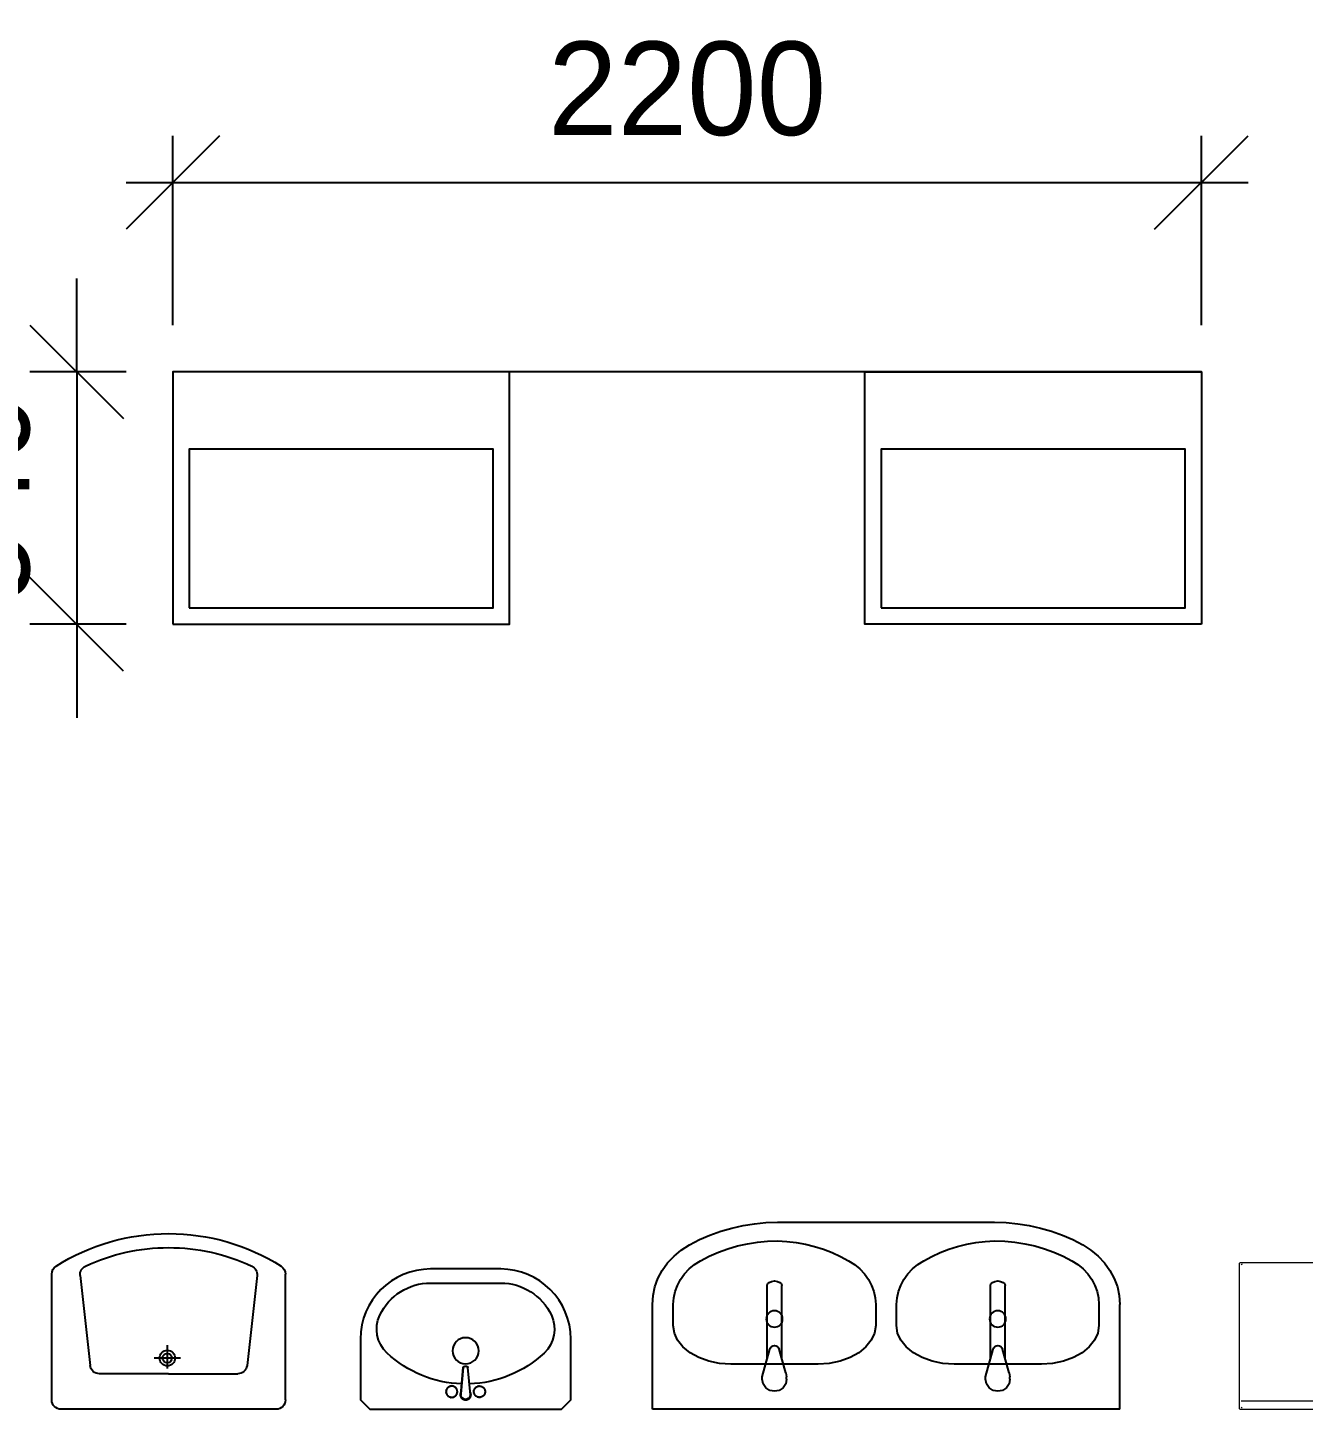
# Model space of a CAD drawing. Header units: millimetres. Extents: x 3103 to 179340, y -10977 to 70536.
# Drawn here: x 41878 to 44607, y -7892 to -4936 of the extents above; entities that cross this region are included whole.
import ezdxf

# ---------------------------------------------------------------- set-up
doc = ezdxf.new("R2010")
doc.units = ezdxf.units.MM
doc.header["$LTSCALE"] = 0.5
doc.layers.add('RAZMER', color=5, linetype='Continuous')
doc.layers.add('SANTEH', color=30, linetype='Continuous')
doc.styles.add('WROMLATS', font='wromlats.shx', dxfattribs={"bigfont": 'bigfont.shx'})
doc.dimstyles.new('juka', dxfattribs={"dimscale": 100, "dimtxt": 2, "dimasz": 2, "dimexe": 1, "dimexo": 1, "dimgap": 1, "dimtad": 1, "dimtoh": 1, "dimdec": 0, "dimzin": 0, "dimdsep": 46, "dimtxsty": 'WROMLATS', "dimblk": 'OBLIQUE', "dimcen": -3, "dimdle": 1, "dimclrd": 256, "dimclre": 256, "dimclrt": 256, "dimadec": 0, "dimazin": 0, "dimtfac": 1, "dimtdec": 0, "dimtix": 1, "dimtmove": 2, "dimatfit": 3, "dimldrblk": 'ORIGIN2', "dimfxl": 1, "dimtvp": 2.5, "dimtolj": 1, "dimtzin": 0, "dimarcsym": 0})

# ---------------------------------------------------------------- blocks, each defined once
blk = doc.blocks.new('Basin Double_78')
at = {"layer": 'SANTEH', "linetype": 'Continuous'}
for p, q in [((999.9924109446692, 400), (0.007589055330754491, 400)), ((0.007589055330754491, 400), (0.007589055330754491, 176.0076157410658)), ((999.9924109446692, 400), (999.9924109446692, 176.0076157410658)), ((251.2181953024447, 359.6241453338662), (242.783188233032, 353.9880537994686)), ((261.1679645439326, 361.603277488568), (251.2181953024447, 359.6241453338662)), ((271.1177337854242, 359.6241453338662), (261.1679645439326, 361.603277488568)), ((279.5527408548332, 353.9880537994686), (271.1177337854242, 359.6241453338662)), ((728.8822662145758, 359.6241453338662), (720.4472591451668, 353.9880537994686)), ((738.8320354560674, 361.603277488568), (728.8822662145758, 359.6241453338662)), ((748.7818046975553, 359.6241453338662), (738.8320354560674, 361.603277488568)), ((757.216811766968, 353.9880537994686), (748.7818046975553, 359.6241453338662)), ((237.1470966986344, 345.5530467300559), (235.1679645439326, 335.603277488568)), ((235.1679645439326, 335.603277488568), (235.1679645439326, 330.603277488568)), ((235.1679645439326, 330.603277488568), (251.3142053037736, 271.8151999285619)), ((242.783188233032, 353.9880537994686), (237.1470966986344, 345.5530467300559)), ((285.1888323892344, 345.5530467300559), (279.5527408548332, 353.9880537994686)), ((287.1679645439326, 335.603277488568), (285.1888323892344, 345.5530467300559)), ((285.1888323892344, 321.8592500120649), (287.1679645439326, 330.603277488568)), ((287.1679645439326, 335.603277488568), (287.1679645439326, 330.603277488568)), ((714.8111676107656, 345.5530467300559), (712.8320354560674, 335.603277488568)), ((712.8320354560674, 335.603277488568), (712.8320354560674, 330.603277488568)), ((712.8320354560674, 330.603277488568), (728.9782762159048, 271.8151999285619)), ((720.4472591451668, 353.9880537994686), (714.8111676107656, 345.5530467300559)), ((762.8529033013656, 345.5530467300559), (757.216811766968, 353.9880537994686)), ((764.8320354560674, 335.603277488568), (762.8529033013656, 345.5530467300559)), ((762.8529033013656, 321.8592500120649), (764.8320354560674, 330.603277488568)), ((764.8320354560674, 335.603277488568), (764.8320354560674, 330.603277488568)), ((354.4687036286414, 303.603277488568), (167.8748145145582, 303.603277488568)), ((285.1888323892344, 321.8592500120649), (271.0171808830419, 271.8151999285619)), ((832.1403635961069, 303.603277488568), (645.5312963713586, 303.603277488568)), ((762.8529033013656, 321.8592500120649), (748.6812517951766, 271.8151999285619)), ((245.2761508200347, 293.7996123115663), (245.2761508200347, 135.603277488568)), ((277.1679645439326, 293.535330814062), (277.1679645439326, 135.603277488568)), ((722.9402217321658, 293.7996123115663), (722.9402217321658, 135.603277488568)), ((754.8320354560674, 293.535330814062), (754.8320354560674, 135.603277488568)), ((44.66426912040333, 220.8060925928512), (44.66426912040333, 176.0076157410658)), ((477.6792490227963, 176.0076157410658), (477.6792490227963, 220.8060925928512)), ((522.3207509772037, 220.8060925928512), (522.3207509772037, 176.0076157410658)), ((955.3509089902618, 176.0076157410658), (955.3509089902618, 220.8060925928512)), ((267.8717788924259, 0.01360049118375173), (732.1433992182392, 0.01360049118375173))]:
    blk.add_line(p, q, dxfattribs=at)
for points in [[(167.8748145145582, 303.603277488568), (143.8376295378912, 302.0123527973919), (120.7241800996671, 297.3007170675482), (99.42270309962623, 289.6494358178243), (80.75180235287553, 279.3525434957628), (65.42899010434849, 266.8057438987234), (54.04311343562949, 252.4912034989029), (47.03172520181761, 236.9590220561731), (44.66426912040333, 220.8060925928512)], [(477.6792490227963, 220.8060925928512), (475.311792941684, 236.9590220562241), (468.3004047078539, 252.4912034989902), (456.9145280391058, 266.8057438988471), (441.5917157905424, 279.3525434959156), (422.9208150437444, 289.6494358180062), (401.6193380436489, 297.3007170677447), (378.5058886053703, 302.0123527975957), (354.4687036286414, 303.603277488568)], [(645.5312963713586, 303.603277488568), (621.4941113946916, 302.0123527973919), (598.3806619564675, 297.3007170675482), (577.0791849564266, 289.6494358178243), (558.4082842096759, 279.3525434957628), (543.0854719611525, 266.8057438987234), (531.6995952924299, 252.4912034989029), (524.688207058618, 236.9590220561731), (522.3207509772037, 220.8060925928512)], [(955.3509089902618, 220.8060925928512), (952.9834529091531, 236.9590220562241), (945.9720646753303, 252.4912034989902), (934.5861880065859, 266.8057438988471), (919.2633757580297, 279.3525434959156), (900.5924750112354, 289.6494358180062), (879.2909980111435, 297.3007170677447), (856.1775485728649, 302.0123527975957), (832.1403635961069, 303.603277488568)], [(0.02276716599590145, 176.0076157410658), (1.369803954676172, 156.9923948830037), (5.389293990374426, 138.2823738234656), (12.01672329461871, 120.177853815876), (21.1457197088348, 102.9694176465127), (32.62976019828784, 86.93326569670899), (46.28452258918333, 72.32678284673602), (61.89084399292551, 59.38440737403289), (79.19823843383347, 48.31386815088626)], [(44.66426912040333, 176.0076157410658), (45.65305139538759, 162.0496351592083), (48.60352797863743, 148.3156842056778), (53.46834286701051, 135.02619676842), (60.16941437347486, 122.3944729673094), (68.59918836080033, 110.623255625469), (78.62236451658464, 99.90147618827905), (90.07806796242221, 90.40122231902933), (102.7824313422643, 82.27497584201774)], [(419.5610868005788, 82.27497584201774), (432.2654501804718, 90.40122231898567), (443.7211536263458, 99.90147618822812), (453.7443297821628, 110.6232556254108), (462.1741037695174, 122.3944729672585), (468.8751752760036, 135.0261967683764), (473.7399901643912, 148.3156842056487), (476.690466747652, 162.0496351591937), (477.6792490227963, 176.0076157410658)], [(522.3207509772037, 176.0076157410658), (523.3095332521916, 162.0496351591719), (526.2600098354596, 148.3156842056123), (531.1248247238509, 135.0261967683255), (537.825896230348, 122.394472967193), (546.2556702177135, 110.6232556253308), (556.2788463735415, 99.90147618813353), (567.73454981943, 90.40122231887653), (580.4389131994212, 82.27497584201774)], [(897.2327467684008, 82.27497584201774), (909.9371101482648, 90.40122231900023), (921.392813594106, 99.9014761882645), (931.4159897498903, 110.6232556254472), (939.8457637372194, 122.3944729672949), (946.5468352436874, 135.0261967684128), (951.4116501320605, 148.3156842056705), (954.3621267153103, 162.049635159201), (955.3509089902618, 176.0076157410658)], [(920.8169396768317, 48.31386815088626), (938.124334117816, 59.38440737395285), (953.7306555215655, 72.32678284666326), (967.3854179124719, 86.9332656966435), (978.8694584019322, 102.9694176464618), (987.9984548161556, 120.1778538158323), (994.6258841204035, 138.2823738234365), (998.6453741561054, 156.9923948829892), (999.9924109446692, 176.0076157410658)], [(245.2761508200347, 135.603277488568), (246.4899607048974, 131.7958773311257), (249.9465988077354, 128.5681193334894), (255.1198233118885, 126.4114003910945), (261.2220576819964, 125.6540614122205), (267.3242920521079, 126.4114003910945), (272.497516556261, 128.5681193334894), (275.954154659099, 131.7958773311257), (277.1679645439326, 135.603277488568)], [(722.9402217321658, 135.603277488568), (724.1540316170322, 131.7958773311257), (727.6106697198666, 128.5681193334894), (732.7838942240196, 126.4114003910945), (738.8861285941312, 125.6540614122205), (744.9883629642427, 126.4114003910945), (750.1615874683957, 128.5681193334894), (753.6182255712301, 131.7958773311257), (754.8320354560674, 135.603277488568)], [(102.7824313422643, 82.27497584201774), (121.6267187811063, 72.5669362241897), (141.1786448058228, 64.05616858242138), (161.3436031625533, 56.78385412020725), (182.0240213069301, 50.7851815154936), (203.1198325301048, 46.08917665261106), (224.5289601533113, 42.71856217422464), (246.1478114481215, 40.68964753283217), (267.8717788924259, 40.01225007389439)], [(267.8717788924259, 40.01225007389439), (287.9493159894555, 41.05614895976032), (307.8972840432943, 43.3481244480281), (327.6191604644264, 46.8770863159516), (347.0195166569756, 51.62595891268575), (366.0044797707269, 57.57176378351141), (384.4821869253938, 64.68573085615935), (402.3632297091499, 72.93343765100872), (419.5610868005788, 82.27497584201774)], [(580.4389131994212, 82.27497584201774), (597.6386351885994, 72.93302251817659), (615.52157056754, 64.68501775654295), (634.0011888572408, 57.57087132516608), (652.9880723984352, 51.62500657150667), (672.3903490184239, 46.87619385760627), (692.1141365745934, 43.34741134841897), (712.0639972236131, 41.05573382692819), (732.1433992182392, 40.01225007389439)], [(732.1433992182392, 40.01225007389439), (753.8673666625509, 40.68964753275941), (775.4862179573647, 42.71856217415188), (796.8953455805749, 46.08917665254558), (817.9911568037533, 50.78518151542085), (838.6715749481373, 56.78385412014177), (858.8365333048714, 64.0561685823559), (878.3884593295952, 72.56693622412422), (897.2327467684008, 82.27497584201774)], [(79.19823281078789, 48.31386005356035), (100.7345619999869, 37.21895727895026), (123.0796210274311, 27.49236537782417), (146.1252884566857, 19.18114858422632), (169.7600528049115, 12.32552253139147), (193.8695521154877, 6.958659659620025), (218.3371273232478, 3.106528704185621), (243.0443867347785, 0.7877690399909625), (267.8717788924259, 0.01360049118375173)], [(732.1433992182392, 0.01360049118375173), (756.9707913758612, 0.7877690403111046), (781.6780507873664, 3.106528704505763), (806.145625995101, 6.958659659932891), (830.2551253056554, 12.32552253170434), (853.8898896538594, 19.18114858453191), (876.9355570830885, 27.49236537811521), (899.2806161105109, 37.21895727923402), (920.8169452998736, 48.31386005356035)]]:
    blk.add_lwpolyline(points, dxfattribs=at)
for centre in [(261.1679645439326, 206.8065685766705), (738.8320354560674, 206.8065685766705)]:
    blk.add_circle(centre, 17.5, dxfattribs=at)
for centre, radius in [((261.1656930934078, 273.6151740294663), 10.01457529969441), ((738.8297640055425, 273.6151740294663), 10.01457529969436)]:
    blk.add_arc(centre, radius, 190.3543503353136, 349.6456496646864, dxfattribs=at)
blk = doc.blocks.new('s_09')
at = {"color": 0, "lineweight": 0}
for p, q in [((-389.0233583118024, -0.233013561779444), (389.0233583118006, 0.2330135617785345)), ((-389.0233583118024, -0.233013561779444), (389.0233583118006, 0.2330135617785345)), ((-391.0101043225768, -311.7167724399224), (-391.1956963624943, -1.865113518369981)), ((-391.0101043225768, -311.7167724399224), (-391.1956963624943, -1.865113518369981)), ((-386.8394940186281, -17.8443324224063), (359.0421628115946, -17.39757122477386)), ((-126.0417119101585, -17.68812221344433), (-125.8666629071922, -309.9378543960611)), ((-106.8450394468236, -137.0510953930661), (-106.9126340213625, -24.19985961751627)), ((-86.88850967510189, -73.652276261304), (-86.9181373930478, -24.18788350149589)), ((347.7448327877355, -23.92753315322443), (347.7744605056796, -73.39192591303163)), ((367.7393294160502, -23.91555703720405), (367.8069239905908, -136.7667928127539)), ((391.1976499631164, -1.396482891480446), (391.3832436094162, -311.2508240539346)), ((391.1976499631164, -1.396482891480446), (391.3832436094162, -311.2508240539346)), ((332.1336265406862, -85.14304560048186), (-71.23360978708115, -85.38465072367762)), ((-130.2113454138962, -313.1913604355641), (-388.8358126714629, -313.3462688927866)), ((-130.2113454138962, -313.1913604355641), (-388.8358126714629, -313.3462688927866))]:
    blk.add_line(p, q, dxfattribs=at)
at = {"color": 0, "lineweight": 0, "extrusion": (0, 0, -1)}
for centre, major_axis, ratio, start_param, end_param in [((-389.0223815115914, -1.863811766628714), (2.173314850903695, 0.001301751743687676), 0.7503736534864759, 3.141592653590794, 4.712388980385141), ((-389.0223815115914, -1.863811766628714), (2.173314850903695, 0.001301751743687676), 0.7503736534864759, 3.141592653590794, 4.712388980385141), ((-384.6737982093637, -5.122804672844723), (2.173314850903917, 0.001301751741768073), 0.750373653486476, 3.141592653590158, 4.712388980384783), ((-98.21937461774723, -24.1946526105512), (8.693259403615889, 0.005207006964845832), 0.7503736534863616, 3.141592653589809, 4.712388980384641), ((-95.61139679666303, -24.19309050846186), (8.693259403615665, 0.005207006967705186), 0.7503736534863806, -1.570796326794698, 3.195221864871201e-13), ((356.4380921913507, -23.92232614625846), (8.693259403615448, 0.005207006963959079), 0.7503736534863934, 3.141592653589546, 4.71238898038454), ((359.0460700124349, -23.92076404416912), (8.693259403615446, 0.00520700696517758), 0.7503736534863933, 4.712388980384644, 6.283185307179527), ((-71.24064274859484, -73.64290364876524), (15.64786692650803, 0.009372612536994038), 0.7503736534864102, 1.570796326794849, 3.141592653589669), ((332.1265935791744, -73.40129852556947), (15.64786692650781, 0.009372612537756128), 0.750373653486368, -5.440092820663267e-14, 1.570796326794914), ((130.4809422718827, -136.90894410291), (30.42640791265485, 0.01822452437771155), 0.750373653486396, 3.141592653589768, 9.424777960769354), ((393.2036742025466, -136.7515809055649), (500.0487136493711, 0.2995144875037455), 0.7503736534863881, 2.930160937998693, 3.141592653589798), ((-132.2417896587776, -137.0663073002588), (500.0487136493678, 0.2995144875024536), 0.7503736534863934, -7.993605777301127e-15, 0.211431715591097), ((48.23529096749917, -192.5241764271796), (147.1893849618147, 0.08816211701038576), 0.7503736534863895, 1.782519680764057, 2.930160937998705), ((212.7931583187819, -192.4256110995238), (147.1893849618158, 0.08816211701041092), 0.7503736534863857, 0.2114317155911094, 1.359072972825743), ((-388.8367894716721, -311.7154706879373), (2.173314850903924, 0.00130175174172163), 0.7503736534864732, 1.570796326794973, 3.141592653440666), ((-388.8367894716721, -311.7154706879373), (2.173314850903924, 0.00130175174172163), 0.7503736534864732, 1.570796326794973, 3.141592653440666), ((-384.4921133702846, -308.4512707747554), (2.173314850903696, 0.001301751741876218), 0.7503736534865518, 1.570796326795027, 3.141592653589684), ((-129.915374950242, -807.3232165048239), (658.5143998238823, 0.3944307776485078), 0.7503736534864133, -1.570796326794871, -1.371459021812546), ((-129.915374950242, -807.3232165048239), (658.5143998238823, 0.3944307776485078), 0.7503736534864133, -1.570796326794871, -1.371459021812546), ((130.3021878334366, 161.527127384471), (658.5143998239132, 0.3944307776332281), 0.7503736534863787, 1.371459021812585, 1.770133631777216), ((130.3021878334366, 161.527127384471), (658.5143998239132, 0.3944307776332281), 0.7503736534863787, 1.371459021812585, 1.770133631777216), ((391.6801892667063, -807.0107960868972), (658.5143998239677, 0.3944307776503867), 0.7503736534863154, 4.513051675402404, 4.709099500768097), ((391.6801892667063, -807.0107960868972), (658.5143998239677, 0.3944307776503867), 0.7503736534863154, 4.513051675402404, 4.709099500768097), ((384.8613582147555, -308.0144335611621), (2.173314850903697, 0.001301751740847915), 0.750373653486536, -1.643130076445232e-13, 1.560992248165696), ((389.2099287585115, -311.2521258056768), (2.173314850903916, 0.001301751742445002), 0.7503736534862296, 2.05835348765504e-13, 1.567506847178741), ((389.2099287585115, -311.2521258056768), (2.173314850903916, 0.001301751742445002), 0.7503736534862296, 2.05835348765504e-13, 1.567506847178741)]:
    blk.add_ellipse(centre, major_axis=major_axis, ratio=ratio, start_param=start_param, end_param=end_param, dxfattribs=at)
at = {"color": 0, "lineweight": 0, "extrusion": (0, 0, -0.9999999999999999)}
for centre, major_axis, ratio, start_param, end_param in [((130.4242878596961, -42.32264822166962), (15.21320395632743, 0.00911226218811093), 0.7503736534864215, 3.141592653589703, 9.424777960769289), ((130.4809422718827, -136.90894410291), (17.38651880723155, 0.01041401393133518), 0.7503736534863713, 3.141592653589868, 9.424777960769454)]:
    blk.add_ellipse(centre, major_axis=major_axis, ratio=ratio, start_param=start_param, end_param=end_param, dxfattribs=at)
at = {"color": 0, "lineweight": 0, "extrusion": (0, 0, -0.9999999999999998)}
blk.add_ellipse((130.3421785155297, 94.76144500896226), major_axis=(538.7233315813077, 0.322679447346656), ratio=0.7503736534863937, start_param=1.359072972825748, end_param=1.782519680764049, dxfattribs=at)
blk = doc.blocks.new('s_46')
at = {"ltscale": 600}
h = blk.add_hatch(color=256, dxfattribs=at)
edge = h.paths.add_edge_path()
edge.add_line((13.45184378023259, 62.04360352296499), (14.15927104179718, 54.09782096462732))
edge.add_ellipse((4.212458010588307, 52.31250418393756), major_axis=(-10.10576298371302, 2.475116312015591e-15), ratio=1, start_angle=540, end_angle=550.1754626554053, ccw=False)
edge.add_arc((4.212458010588307, 52.31250418393756), 10.10576298371302, 270, 360, ccw=False)
edge.add_line((4.212458010588307, 42.20674120020703), (4.212458010588307, 41.28018079043977))
edge.add_line((4.212458010588307, 41.28018079040339), (11.85106942148559, 41.28018079040339))
edge.add_arc((4.212458010588307, 52.31250418393756), 13.41866400745597, 664.6981342835142, 766.4847699121553)
h.paths.add_polyline_path([(4.212458010588307, 41.28018079040339), (-3.426153400272597, 41.28018079040339, 0.152566653256377), (4.212458010588307, 38.8938401764608)])
h.paths.add_polyline_path([(11.85106942144921, 41.28018079040339), (4.212458010588307, 41.28018079040339), (4.212458010588307, 38.8938401764608, 0.1525666532563772)])
h.paths.add_polyline_path([(-5.734355020395014, 54.09782096461277), (-5.026927758881357, 62.04360352296499, 0.4758332592079194), (-3.426153400272597, 41.28018079040339), (4.212458010588307, 41.28018079040339), (4.212458010588307, 42.20674120020703, -0.4672400657637396)])
for p, q in [((-5.893304973142222, 52.31250418385025), (-0.714987907151226, 110.4750654234667)), ((-5.893304973142222, 52.31250418385025), (-0.714987907151226, 110.4750654234667)), ((9.139903928502463, 110.475065423554), (14.15927104174625, 54.09782096461277)), ((14.31822099431884, 52.31250418385025), (9.139903928502463, 110.475065423554)), ((14.15927104174625, 54.09782096461277), (14.31822099431884, 52.31250418385025))]:
    blk.add_line(p, q, dxfattribs=at)
blk.add_lwpolyline([(-220.7875419894117, 171.2801807903452, -0.414213562373095), (-70.7875419894117, 321.2801807903452), (79.2124580105883, 321.2801807904325, -0.414213562373095), (229.2124580105883, 171.2801807904325), (229.2124580105883, 41.28018079040339), (209.2124580107047, 21.2801807904325), (-200.7875419893535, 21.28018079034518), (-220.7875419894117, 41.28018079040339)], format="xyb", close=True, dxfattribs=at)
blk.add_lwpolyline([(12.26164246437838, 75.41187665969483, 0.1816379869150311), (172.1859176590806, 141.538342154061, 0.3263505073803009), (187.6570333366981, 222.6589125997853, 0.2898144196813102), (79.21245801076293, 291.2801807904325), (-70.78754198923707, 291.2801807903452, 0.2898144196813102), (-179.2321173155215, 222.6589125996979, 0.3263505073803007), (-163.7610016377294, 141.538342154061, 0.1816379869150315), (-3.836726442852523, 75.41187665960751)], format="xyb", dxfattribs=at)
for points in [[(-16.83803374727722, 67.43055756771355), (-17.02338931558188, 67.50428807432763), (-17.22058725368697, 67.56961317334208), (-17.42189012444578, 67.6347039079701), (-17.61956049106084, 67.70773132116301), (-17.80586091603618, 67.79686645595939), (-17.97305396257434, 67.91028035557247), (-18.11578784312587, 68.05326030802098), (-18.23825336818118, 68.21955858168076), (-18.34702699835179, 68.40004368982045), (-18.44868519355077, 68.58558414605795), (-18.54980441438965, 68.76704846357461), (-18.65696112113073, 68.9353051558137), (-18.77673177386168, 69.08122273621848), (-18.91569283319404, 69.19566971814493), (-19.07841429975815, 69.27267628890695), (-19.26144033775199, 69.31891933156294), (-19.45930865121773, 69.34423740339116), (-19.66655694507062, 69.35846906132065), (-19.87772292352747, 69.37145286262967), (-20.0873442911543, 69.39302736415993), (-20.2899587523425, 69.43303112310241), (-20.48010401183274, 69.50130269664805), (-20.65391131333308, 69.60429419830325), (-20.81388605764369, 69.73491196823306), (-20.96412718523061, 69.8826759030926), (-21.10873363655992, 70.03710589953698), (-21.25180435174843, 70.18772185422131), (-21.39743827126222, 70.3240436638007), (-21.54973433539271, 70.43559122501756), (-21.71279148443136, 70.5118844343524), (-21.88955151231494, 70.54600451889564), (-22.07832762773614, 70.54527802669327), (-22.27627589285839, 70.52059283622657), (-22.4805523698451, 70.48283682571491), (-22.68831312085968, 70.44289787355228), (-22.89671420806553, 70.41166385821998), (-23.10291169380071, 70.40002265802468), (-23.30406164005399, 70.41886215136037), (-23.49802141042892, 70.4753938675276), (-23.68545357254334, 70.56212393892929), (-23.86772199510597, 70.66788214896224), (-24.04619054717477, 70.78149828102323), (-24.2222230976331, 70.89180211850908), (-24.39718351518968, 70.98762344472925), (-24.57243566872785, 71.05779204316786), (-24.74934342730558, 71.09113769704709), (-24.92903553397628, 71.08022740500746), (-25.11170022917213, 71.03257702605333), (-25.2972906283685, 70.95943963443278), (-25.48575984616764, 70.87206830448122), (-25.67706099752104, 70.7817161102721), (-25.87114719772944, 70.69963612605352), (-26.0679715613951, 70.63708142607356), (-26.26748720381875, 70.60530508466763), (-26.46941223740578, 70.61182491958607), (-26.67252476507565, 70.64921772302478), (-26.87536788737634, 70.70632503094384), (-27.07648470485583, 70.77198837930337), (-27.27441831788747, 70.8350493038015), (-27.46771182701923, 70.88434934031102), (-27.6549083327991, 70.90873002487933), (-27.83455093560042, 70.89703289329191), (-28.00620139669627, 70.84190539614065), (-28.17349611973623, 70.75121864315588), (-28.34109016874572, 70.63664965887438), (-28.51363860827405, 70.50987546765828), (-28.69579650234664, 70.38257309404435), (-28.89221891516354, 70.26641956248204), (-29.10756091127405, 70.17309189750813), (-29.3464775547036, 70.11426712348475), (-29.61160253512207, 70.0940409177856), (-29.89748404390411, 70.0861835690448), (-30.19664889771957, 70.05688401864609), (-30.50162391323829, 69.9723312081478), (-30.80493590747938, 69.79871407902101), (-31.09911169676343, 69.50222157256212), (-31.37667809793493, 69.0490426304168), (-31.63016192783834, 68.40536619405611), (-32.32050594605971, 68.4500712644367), (-32.84873653826071, 68.3918758847285), (-33.24226493795868, 68.25193804170704), (-33.52850237919483, 68.05141572232242), (-33.73486009566113, 67.8114669136994), (-33.88874932087492, 67.5532496026135), (-34.01758128887741, 67.29792177610216), (-34.14876723336056, 67.06664142102818), (-34.30371923936764, 66.87550954936887), (-34.47985279804561, 66.72039927294827), (-34.66858425136888, 66.59212672835565), (-34.86132994201034, 66.48150805244222), (-35.04950621211901, 66.37935938188457), (-35.22452940384392, 66.27649685335928), (-35.37781585985795, 66.16373660371755), (-35.50078192248475, 66.03189476963598), (-35.58785390376579, 65.87432967920904), (-35.64549799636006, 65.69456842611544), (-35.68319036299363, 65.49868029527715), (-35.7104071660433, 65.2927345718781), (-35.73662456823513, 65.08280054092756), (-35.77131873212056, 64.87494748734753), (-35.82396582007641, 64.67524469623459), (-35.90404199482873, 64.48976145259803), (-36.01774371694773, 64.3227640100813), (-36.15814863995183, 64.17130649695173), (-36.31505471485434, 64.0306400101108), (-36.47825989319244, 63.89601564637269), (-36.6375621263287, 63.76268450255156), (-36.78275936545106, 63.62589767554891), (-36.90364956192207, 63.48090626226622), (-36.99003066710429, 63.32296135951765), (-37.03518227743916, 63.14869254492805), (-37.04631056915969, 62.96024331927765), (-37.03410336375237, 62.7611356638954), (-37.00924848217983, 62.55489156045951), (-36.98243374592857, 62.34503299021162), (-36.96434697631048, 62.13508193491725), (-36.96567599463742, 61.92856037581805), (-36.99710862222128, 61.72899029450491), (-37.06570762058254, 61.53896291530691), (-37.16403551277472, 61.35734643402975), (-37.28102976223454, 61.18207828939194), (-37.40562783187488, 61.0110959201993), (-37.52676718513248, 60.84233676508302), (-37.63338528544409, 60.67373826284893), (-37.7144195958972, 60.50323785204091), (-37.75880757992854, 60.3287729715521), (-37.75920177751686, 60.14875038337777), (-37.72311503690435, 59.96345414296957), (-37.66177528270055, 59.77363762940513), (-37.58641044021351, 59.58005422132555), (-37.5082484340528, 59.38345729780849), (-37.43851718935184, 59.18460023758234), (-37.38844463089481, 58.98423641963745), (-37.36925868364051, 58.78311922278954), (-37.38844463089481, 58.58200202594162), (-37.43851718935184, 58.38163820799673), (-37.5082484340528, 58.18278114777058), (-37.58641044021351, 57.98618422425352), (-37.66177528287517, 57.79260081626126), (-37.72311503690435, 57.60278430260951), (-37.75920177751686, 57.4174880622013), (-37.75880757992854, 57.23746547402698), (-37.7144195958972, 57.06300059353816), (-37.63338528544409, 56.89250018273015), (-37.52676718530711, 56.72390168049606), (-37.40562783187488, 56.55514252537978), (-37.28102976223454, 56.38416015618714), (-37.16403551277472, 56.20889201154932), (-37.06570762058254, 56.02727553035947), (-36.99710862222128, 55.83724815107416), (-36.96567599463742, 55.63767806976102), (-36.96434697631048, 55.43115651066182), (-36.98243374592857, 55.22120545536745), (-37.00924848217983, 55.01134688520688), (-37.03410336375237, 54.80510278168367), (-37.04631056933431, 54.60599512638873), (-37.03518227743916, 54.41754590065102), (-36.99003066710429, 54.24327708606143), (-36.90364956192207, 54.08533218331286), (-36.78275936545106, 53.94034077003016), (-36.6375621263287, 53.80355394302751), (-36.47825989319244, 53.67022279920639), (-36.31505471502896, 53.53559843546827), (-36.15814863995183, 53.39493194862735), (-36.01774371712236, 53.24347443549777), (-35.90404199482873, 53.07647699298104), (-35.82396582007641, 52.89099374934449), (-35.77131873212056, 52.69129095823155), (-35.73662456823513, 52.48343790465151), (-35.71040716621792, 52.27350387370097), (-35.68319036299363, 52.06755815021461), (-35.64549799653469, 51.87167001946364), (-35.58785390376579, 51.69190876637003), (-35.50078192248475, 51.53434367594309), (-35.3778353385278, 51.40284301002976), (-35.22468523163116, 51.29247093791491), (-35.05003213009331, 51.19609060572111), (-34.86257656256203, 51.10656515930896), (-34.67101905716117, 51.01675774488831), (-34.48406014236389, 50.91953150840709), (-34.31040034646867, 50.80774959607515), (-34.15874019777402, 50.67427515375311), (-34.03505195630714, 50.5145333421824), (-33.93439480883535, 50.3341973797942), (-33.84909967368003, 50.14150249981321), (-33.77149746881332, 49.94468393520219), (-33.69391911290586, 49.75197691909852), (-33.60869552427903, 49.57161668455228), (-33.50815762107959, 49.41183846470085), (-33.38463632145431, 49.28087749250699), (-33.23284944484476, 49.18408373402781), (-33.05706241185544, 49.11526608630084), (-32.86392754490953, 49.06534817945794), (-32.66009716555709, 49.02525364354369), (-32.45222359569743, 48.98590610860265), (-32.24695915722987, 48.93822920459206), (-32.05095617187908, 48.8731465615565), (-31.870866961719, 48.78158180962782), (-31.71133844077121, 48.65761859554914), (-31.5689958925941, 48.50798063381808), (-31.43845919286832, 48.34255165536888), (-31.31434821744915, 48.17121539139771), (-31.19128284219187, 48.00385557310074), (-31.06388294277713, 47.85035593167413), (-30.92676839523483, 47.72060019822675), (-30.77455907507101, 47.62447210386745), (-30.60346923320321, 47.56846716045402), (-30.41609062027419, 47.54552800310194), (-30.21660936163971, 47.54520904741366), (-30.00921158283018, 47.55706470907899), (-29.79808340937598, 47.570649403875), (-29.58741096680751, 47.57551754757878), (-29.38138038065517, 47.56122355579282), (-29.18417777627474, 47.51732184420689), (-28.99883273948217, 47.43692629240104), (-28.8237486963626, 47.32738863455597), (-28.65617253311211, 47.19962006882997), (-28.49335113610141, 47.06453179311939), (-28.33253139152657, 46.9330350055825), (-28.1709601857583, 46.81604090429028), (-28.00588440499268, 46.72446068713907), (-27.83455093577504, 46.66920555219986), (-27.6549083327991, 46.65750842061243), (-27.46771182701923, 46.68188910518074), (-27.27441831788747, 46.73118914177758), (-27.07648470485583, 46.79425006627571), (-26.87536788755096, 46.85991341454792), (-26.67252476525027, 46.91702072246699), (-26.4694122375804, 46.95441352590569), (-26.26748720399337, 46.96093336082413), (-26.06797156156972, 46.9291570194182), (-25.87114719772944, 46.86660231943824), (-25.67706099769566, 46.78452233530697), (-25.48575984616764, 46.69417014101055), (-25.2972906283685, 46.60679881105898), (-25.11170022934675, 46.53366141943843), (-24.92903553397628, 46.4860110404843), (-24.74934342730558, 46.47510074844467), (-24.57243566890247, 46.5084464023239), (-24.3971835153643, 46.57861500076251), (-24.22222309780773, 46.67443632698269), (-24.0461905473494, 46.78474016446853), (-23.86772199528059, 46.89835629652953), (-23.68545357254334, 47.00411450656247), (-23.49802141060354, 47.09084457796416), (-23.30406164022861, 47.14737629413139), (-23.10291169380071, 47.16621578746708), (-22.89671420806553, 47.15457458727178), (-22.68831312085968, 47.12334057193948), (-22.4805523698451, 47.08340161977685), (-22.27627589285839, 47.04564560926519), (-22.07832762791077, 47.02096041871118), (-21.88955151248956, 47.02023392650881), (-21.71279148443136, 47.05435401113937), (-21.54973433539271, 47.1306472204742), (-21.39743827126222, 47.24219478160376), (-21.25180435174843, 47.37851659118314), (-21.10873363655992, 47.52913254586747), (-20.96412718540523, 47.68356254231185), (-20.81388605764369, 47.83132647717139), (-20.65391131333308, 47.9619442471012), (-20.48010401200736, 48.06493574884371), (-20.28995875251712, 48.13320732230204), (-20.0873442911543, 48.17321108133183), (-19.87772292352747, 48.1947855828621), (-19.66655694507062, 48.2077693840838), (-19.45930865139235, 48.2220010421006), (-19.26144033775199, 48.24731911384151), (-19.07841429993277, 48.29356215667212), (-18.91569283319404, 48.37056872743415), (-18.77673177403631, 48.4850157093606), (-18.65696112113073, 48.63093328976538), (-18.54980441456428, 48.79918998200446), (-18.4486851937254, 48.98065429960843), (-18.34702699835179, 49.16619475575862), (-18.2382533683558, 49.34667986398563), (-18.11578784312587, 49.5129781376454), (-17.97305396274896, 49.65595809000661), (-17.8058609162108, 49.76937198961969), (-17.61956049106084, 49.85850712450338), (-17.4218901246204, 49.93153453769628), (-17.22058725368697, 49.996625272237), (-17.02338931558188, 50.06195037133875), (-16.83803374727722, 50.13568087795284), (-16.67225798609434, 50.22598783511785), (-16.53379946883069, 50.34104228604701), (-16.42766593385022, 50.48645191569813), (-16.34794632298872, 50.65757097714231), (-16.28599987912457, 50.84719036528259), (-16.23318584513618, 51.04810097528389), (-16.18086346407654, 51.25309370196192), (-16.12039197882405, 51.4549594403943), (-16.04313063243171, 51.64648908557137), (-15.94043866742868, 51.82047353248345), (-15.8067031877581, 51.97190354572376), (-15.64842273970135, 52.10456936812261), (-15.47512373042991, 52.22446111202589), (-15.29633256676607, 52.33756888969219), (-15.12157565605594, 52.44988281364203), (-14.96037940529641, 52.567392996134), (-14.82227022130974, 52.69608954960131), (-14.71677451161668, 52.84196258638985), (-14.65013726119651, 53.00919824198354), (-14.61547776852967, 53.19476674450561), (-14.60263391025364, 53.39383434504271), (-14.60144356318051, 53.60156729485607), (-14.60174460412236, 53.81313184503233), (-14.59337490954204, 54.02369424700737), (-14.566172356077, 54.22842075169319), (-14.50997482053936, 54.42247761052568), (-14.41809999983525, 54.6024088327249), (-14.29778487142175, 54.77026946117985), (-14.1597462335485, 54.92949229647638), (-14.01470088359201, 55.08351013963693), (-13.87336561962729, 55.23575579150929), (-13.74645723938011, 55.38966205302859), (-13.64469254092546, 55.54866172495531), (-13.5787883218145, 55.71618760822457), (-13.55583441938506, 55.89474125843844), (-13.56841282837559, 56.08309925056528), (-13.60547858278733, 56.27910691397847), (-13.65598671662156, 56.48060957840062), (-13.70889226370491, 56.68545257346705), (-13.7531502583879, 56.89148122872575), (-13.7777157346718, 57.09654087381205), (-13.77154372638324, 57.29847683827393), (-13.72730239736848, 57.49560352915432), (-13.65251243085368, 57.68811166286469), (-13.55840763938613, 57.8766610333987), (-13.45622183586238, 58.06191143448814), (-13.35718883317895, 58.24452266012668), (-13.27254244388314, 58.42515450413339), (-13.2135164810461, 58.60446676041465), (-13.19134475721512, 58.78311922278954), (-13.2135164810461, 58.96177168516442), (-13.27254244388314, 59.14108394144569), (-13.35718883317895, 59.3217157854524), (-13.45622183586238, 59.50432701109094), (-13.55840763938613, 59.68957741218037), (-13.65251243085368, 59.87812678271439), (-13.72730239736848, 60.07063491642475), (-13.77154372638324, 60.26776160730515), (-13.7777157346718, 60.46969757176703), (-13.7531502583879, 60.67475721685332), (-13.70889226370491, 60.88078587211203), (-13.65598671662156, 61.08562886717846), (-13.60547858278733, 61.28713153160061), (-13.56841282837559, 61.48313919501379), (-13.55583441938506, 61.67149718714063), (-13.5787883218145, 61.8500508373545), (-13.64469254092546, 62.01757672062377), (-13.74645723938011, 62.17657639255049), (-13.87336561962729, 62.33048265406978), (-14.01470088359201, 62.48272830594215), (-14.15974623337388, 62.63674614910269), (-14.29778487142175, 62.79596898448654), (-14.41809999983525, 62.96382961285417), (-14.50997482053936, 63.14376083514071), (-14.566172356077, 63.33781769388588), (-14.59337490936741, 63.5425441985717), (-14.60174460412236, 63.75310660054674), (-14.60144356318051, 63.96467115081032), (-14.60263391025364, 64.17240410053637), (-14.61547776835505, 64.37147170116077), (-14.65013726102188, 64.55704020359553), (-14.71677451144205, 64.72427585918922), (-14.82227022130974, 64.87014889597776), (-14.96037940529641, 64.99884544944507), (-15.12157565605594, 65.11635563193704), (-15.29633256676607, 65.22866955588688), (-15.47512373042991, 65.3417773336405), (-15.64842273970135, 65.46166907745646), (-15.8067031877581, 65.59433489985531), (-15.94043866742868, 65.74576491309563), (-16.04313063225709, 65.9197493600077), (-16.12039197882405, 66.11127900527208), (-16.18086346407654, 66.31314474370447), (-16.23318584513618, 66.5181374703825), (-16.28599987912457, 66.71904808029649), (-16.34794632298872, 66.90866746843676), (-16.42766593385022, 67.07978652988095), (-16.53379946883069, 67.22519615953206), (-16.67225798609434, 67.34025061046123)], [(22.08090273779817, 61.08562886709115), (22.03039460413856, 61.2871315315133), (21.99332884972682, 61.48313919501379), (21.9807504407363, 61.67149718705332), (22.00370434316574, 61.85005083726719), (22.06960856210208, 62.01757672053645), (22.17137326073134, 62.17657639246318), (22.29828164080391, 62.33048265398247), (22.43961690476863, 62.48272830585483), (22.58466225472512, 62.63674614901538), (22.72270089277299, 62.79596898439922), (22.84301602118649, 62.96382961276686), (22.93489084189059, 63.1437608350534), (22.99108837742824, 63.33781769379857), (23.01829093071865, 63.5425441985717), (23.0266606254736, 63.75310660045943), (23.02635958453175, 63.96467115072301), (23.02754993160488, 64.17240410053637), (23.04039378970629, 64.37147170107346), (23.07505328237312, 64.55704020350822), (23.14169053279329, 64.72427585910191), (23.24718624266097, 64.87014889589045), (23.38529542664764, 64.99884544935776), (23.54649167740718, 65.11635563193704), (23.72124858811731, 65.22866955579957), (23.90003975178115, 65.34177733355318), (24.07333876105258, 65.46166907736915), (24.23161920910934, 65.594334899768), (24.36535468877992, 65.74576491300832), (24.46804665360833, 65.9197493600077), (24.54530800017528, 66.11127900518477), (24.60577948542777, 66.31314474361716), (24.65810186648741, 66.51813747029519), (24.71091590047581, 66.71904808020918), (24.77286234433996, 66.90866746834945), (24.85258195520146, 67.07978652979364), (24.95871549018193, 67.22519615953206), (25.09717400744557, 67.34025061046123), (25.26294976862846, 67.43055756771355), (25.44830533693312, 67.50428807432763), (25.64550327503821, 67.56961317334208), (25.84680614579702, 67.6347039079701), (26.04447651241207, 67.70773132116301), (26.23077693756204, 67.79686645595939), (26.3979699841002, 67.91028035557247), (26.54070386447711, 68.05326030802098), (26.66316938970704, 68.21955858168076), (26.77194301970303, 68.40004368982045), (26.87360121507663, 68.58558414605795), (26.97472043591551, 68.76704846357461), (27.08187714248197, 68.9353051558137), (27.20164779538754, 69.08122273621848), (27.34060885454528, 69.19566971814493), (27.50333032128401, 69.27267628890695), (27.68635635910323, 69.31891933165025), (27.88422467274358, 69.34423740347847), (28.09147296642186, 69.35846906140796), (28.30263894487871, 69.37145286262967), (28.51226031250553, 69.39302736424725), (28.71487477386836, 69.43303112318972), (28.90502003318397, 69.50130269673537), (29.07882733468432, 69.60429419839056), (29.23880207899492, 69.73491196832038), (29.38904320658185, 69.88267590317992), (29.53364965791116, 70.0371058996243), (29.67672037309967, 70.18772185430862), (29.82235429261345, 70.324043663888), (29.97465035674395, 70.43559122501756), (30.1377075057826, 70.51188443443971), (30.31446753366617, 70.54600451898295), (30.50324364908738, 70.54527802678058), (30.70119191420963, 70.52059283622657), (30.90546839119634, 70.48283682571491), (31.11322914221091, 70.4428978736396), (31.32163022941677, 70.41166385830729), (31.52782771515194, 70.400022658112), (31.72897766157985, 70.41886215144768), (31.92293743178016, 70.4753938675276), (32.11036959389457, 70.56212393892929), (32.29263801663183, 70.66788214896224), (32.47110656870063, 70.78149828102323), (32.64713911898434, 70.89180211850908), (32.82209953654092, 70.98762344481656), (32.99735169025371, 71.05779204316786), (33.17425944865681, 71.09113769704709), (33.35395155532751, 71.08022740500746), (33.53661625069799, 71.03257702605333), (33.72220664971974, 70.9594396345201), (33.91067586751888, 70.87206830448122), (34.1019770190469, 70.7817161102721), (34.29606321908068, 70.69963612605352), (34.49288758292096, 70.63708142616088), (34.69240322534461, 70.60530508466763), (34.89432825893164, 70.61182491958607), (35.09744078660151, 70.64921772302478), (35.3002839089022, 70.70632503103116), (35.50140072620707, 70.77198837930337), (35.6993343392387, 70.8350493038015), (35.89262784837047, 70.88434934039833), (36.07982435415033, 70.90873002487933), (36.25946695695166, 70.89703289329191), (36.43111741804751, 70.84190539614065), (36.59841214108746, 70.75121864315588), (36.76600619009696, 70.63664965887438), (36.93855462962529, 70.50987546765828), (37.12071252369788, 70.38257309404435), (37.3171349366894, 70.26641956248204), (37.53247693262529, 70.17309189750813), (37.77139357605483, 70.11426712348475), (38.03651855647331, 70.0940409177856), (38.32240006525535, 70.0861835690448), (38.62156491907081, 70.05688401864609), (38.92653993476415, 69.9723312081478), (39.22985192883061, 69.7987140789337), (39.52402771811467, 69.50222157256212), (39.80159411928616, 69.0490426304168), (40.05507794918958, 68.4053661939688), (40.74542196741095, 68.4500712644367), (41.27365255961195, 68.3918758846412), (41.66718095948454, 68.25193804161972), (41.95341840054607, 68.05141572232242), (42.15977611701237, 67.8114669136121), (42.31366534240078, 67.5532496025262), (42.44249731022865, 67.29792177601485), (42.5736832547118, 67.06664142094087), (42.72863526071887, 66.87550954936887), (42.90476881939685, 66.72039927286096), (43.09350027272012, 66.59212672826834), (43.28624596336158, 66.48150805235491), (43.47442223347025, 66.37935938179726), (43.64944542536978, 66.27649685335928), (43.80273188138381, 66.16373660371755), (43.92569794383598, 66.03189476963598), (44.01276992511703, 65.87432967912173), (44.0704140177113, 65.69456842602813), (44.10810638434486, 65.49868029527715), (44.13532318739453, 65.2927345718781), (44.16154058958637, 65.08280054084025), (44.1962347534718, 64.87494748726021), (44.24888184142765, 64.67524469614727), (44.32895801617997, 64.48976145251072), (44.44265973829897, 64.32276400999399), (44.58306466130307, 64.17130649695173), (44.73997073620558, 64.03064001002349), (44.90317591454368, 63.89601564628538), (45.06247814767994, 63.76268450246425), (45.20767538680229, 63.6258976754616), (45.3285655832733, 63.48090626217891), (45.41494668845553, 63.32296135943034), (45.4600982987904, 63.14869254484074), (45.47122659051092, 62.96024331919034), (45.45901938492898, 62.76113566380809), (45.43416450353106, 62.5548915603722), (45.40734976727981, 62.34503299021162), (45.38926299766172, 62.13508193482994), (45.39059201598866, 61.92856037573074), (45.42202464357251, 61.7289902944176), (45.49062364193378, 61.5389629152196), (45.58895153412595, 61.35734643394244), (45.70594578341115, 61.18207828939194), (45.83054385322612, 61.01109592011198), (45.95168320648372, 60.84233676508302), (46.05830130679533, 60.67373826276162), (46.13933561724843, 60.50323785204091), (46.18372360127978, 60.32877297146479), (46.1841177988681, 60.14875038329046), (46.14803105825558, 59.96345414296957), (46.08669130405178, 59.77363762931782), (46.01132646156475, 59.58005422123824), (45.93316445540404, 59.38345729772118), (45.86343321070308, 59.18460023749503), (45.81336065224605, 58.98423641955014), (45.79417470499175, 58.78311922270223), (45.81336065224605, 58.58200202585431), (45.86343321070308, 58.38163820790942), (45.93316445540404, 58.18278114777058), (46.01132646156475, 57.98618422416621), (46.08669130405178, 57.79260081617394), (46.14803105808096, 57.6027843025222), (46.1841177988681, 57.4174880622013), (46.18372360127978, 57.23746547393966), (46.13933561724843, 57.06300059345085), (46.05830130679533, 56.89250018273015), (45.95168320648372, 56.72390168040874), (45.83054385322612, 56.55514252529247), (45.70594578341115, 56.38416015609982), (45.58895153412595, 56.20889201154932), (45.49062364193378, 56.02727553027216), (45.42202464339789, 55.83724815107416), (45.39059201598866, 55.63767806976102), (45.38926299766172, 55.43115651066182), (45.40734976727981, 55.22120545528014), (45.43416450335644, 55.01134688511956), (45.45901938492898, 54.80510278159636), (45.47122659051092, 54.60599512630142), (45.4600982987904, 54.41754590056371), (45.41494668845553, 54.24327708597411), (45.32856558309868, 54.08533218322555), (45.20767538662767, 53.94034076994285), (45.06247814750532, 53.8035539429402), (44.90317591454368, 53.67022279920639), (44.73997073620558, 53.53559843538096), (44.58306466130307, 53.39493194854003), (44.44265973829897, 53.24347443541046), (44.32895801617997, 53.07647699298104), (44.24888184125302, 52.89099374934449), (44.19623475329718, 52.69129095823155), (44.16154058958637, 52.48343790465151), (44.13532318739453, 52.27350387361366), (44.10810638434486, 52.06755815021461), (44.0704140177113, 51.87167001946364), (44.01276992511703, 51.69190876628272), (43.92569794366136, 51.53434367585578), (43.80275135970442, 51.40284301002976), (43.64960125280777, 51.29247093791491), (43.47494815144455, 51.1960906056338), (43.28749258373864, 51.10656515922165), (43.09593507851241, 51.016757744801), (42.90897616371512, 50.91953150840709), (42.73531636764528, 50.80774959598784), (42.58365621895064, 50.67427515375311), (42.45996797765838, 50.5145333421824), (42.35931083018659, 50.3341973797942), (42.27401569485664, 50.14150249981321), (42.19641349016456, 49.94468393520219), (42.1188351342571, 49.75197691909852), (42.03361154545564, 49.57161668455228), (41.9330736422562, 49.41183846461354), (41.80955234280555, 49.28087749250699), (41.65776546602137, 49.1840837339405), (41.48197843320668, 49.11526608630084), (41.28884356608614, 49.06534817945794), (41.0850131867337, 49.02525364354369), (40.87713961687405, 48.98590610851534), (40.67187517840648, 48.93822920459206), (40.47587219323032, 48.8731465615565), (40.29578298289562, 48.78158180962782), (40.13625446194783, 48.65761859554914), (39.99391191377072, 48.50798063373077), (39.86337521404494, 48.34255165528157), (39.73926423862576, 48.17121539139771), (39.61619886336848, 48.00385557310074), (39.48879896395374, 47.85035593167413), (39.35168441641144, 47.72060019813944), (39.19947509624762, 47.62447210378014), (39.02838525455445, 47.56846716045402), (38.8410066414508, 47.54552800310194), (38.64152538281633, 47.54520904732635), (38.43412760400679, 47.55706470907899), (38.22299943072721, 47.570649403875), (38.01232698798412, 47.57551754757878), (37.80629640183179, 47.56122355579282), (37.60909379745135, 47.51732184420689), (37.42374876065878, 47.43692629240104), (37.24866471753921, 47.32738863455597), (37.08108855428873, 47.19962006882997), (36.91826715727802, 47.06453179311939), (36.75744741270319, 46.93303500566981), (36.59587620693492, 46.81604090429028), (36.4308004261693, 46.72446068713907), (36.25946695695166, 46.66920555228717), (36.07982435397571, 46.65750842061243), (35.89262784837047, 46.68188910518074), (35.6993343392387, 46.73118914177758), (35.50140072620707, 46.79425006627571), (35.30028390872758, 46.85991341454792), (35.09744078642689, 46.91702072246699), (34.89432825875701, 46.954413525993), (34.69240322516998, 46.96093336082413), (34.49288758274633, 46.9291570194182), (34.29606321908068, 46.86660231943824), (34.10197701887228, 46.78452233530697), (33.91067586734425, 46.69417014109786), (33.72220664971974, 46.60679881105898), (33.53661625052337, 46.53366141943843), (33.35395155515289, 46.4860110404843), (33.17425944865681, 46.47510074844467), (32.99735169007909, 46.50844640241121), (32.82209953654092, 46.57861500076251), (32.64713911898434, 46.67443632707), (32.47110656852601, 46.78474016446853), (32.2926380164572, 46.89835629661684), (32.11036959389457, 47.00411450664978), (31.92293743178016, 47.09084457805147), (31.72897766140522, 47.14737629413139), (31.52782771497732, 47.16621578746708), (31.32163022941677, 47.15457458727178), (31.11322914203629, 47.12334057193948), (30.90546839102171, 47.08340161986416), (30.70119191420963, 47.0456456093525), (30.50324364908738, 47.0209604187985), (30.31446753366617, 47.02023392659612), (30.1377075057826, 47.05435401113937), (29.97465035674395, 47.13064722056151), (29.82235429261345, 47.24219478169107), (29.67672037309967, 47.37851659127045), (29.53364965791116, 47.52913254595478), (29.38904320658185, 47.68356254239916), (29.2388020788203, 47.8313264772587), (29.0788273345097, 47.96194424718851), (28.90502003318397, 48.06493574893102), (28.71487477369374, 48.13320732238935), (28.51226031250553, 48.17321108133183), (28.30263894487871, 48.19478558294941), (28.09147296642186, 48.20776938417112), (27.88422467256896, 48.22200104218791), (27.68635635892861, 48.24731911392882), (27.50333032110939, 48.29356215667212), (27.34060885454528, 48.37056872743415), (27.20164779521292, 48.4850157093606), (27.08187714248197, 48.63093328976538), (26.97472043574089, 48.79918998200446), (26.87360121490201, 48.98065429960843), (26.77194301952841, 49.16619475575862), (26.66316938953241, 49.34667986398563), (26.54070386447711, 49.51297813755809), (26.39796998392558, 49.65595809000661), (26.23077693738742, 49.76937198961969), (26.04447651223745, 49.85850712450338), (25.84680614579702, 49.93153453769628), (25.64550327486359, 49.996625272237), (25.44830533675849, 50.06195037133875), (25.26294976862846, 50.13568087795284), (25.09717400727095, 50.22598783520516), (24.95871549018193, 50.34104228604701), (24.85258195520146, 50.48645191561081), (24.77286234416533, 50.657570977055), (24.71091590030119, 50.84719036519527), (24.65810186648741, 51.04810097519658), (24.60577948542777, 51.2530937018746), (24.54530800017528, 51.45495944030699), (24.46804665360833, 51.64648908548406), (24.36535468877992, 51.82047353239614), (24.23161920910934, 51.97190354572376), (24.07333876105258, 52.1045693680353), (23.90003975160653, 52.22446111193858), (23.72124858811731, 52.33756888960488), (23.54649167740718, 52.44988281355472), (23.38529542647302, 52.56739299604669), (23.24718624266097, 52.696089549514), (23.14169053279329, 52.84196258630254), (23.07505328237312, 53.00919824189623), (23.04039378970629, 53.1947667444183), (23.02754993160488, 53.39383434495539), (23.02635958453175, 53.60156729476876), (23.02666062529897, 53.81313184503233), (23.01829093071865, 54.02369424692006), (22.99108837725362, 54.22842075169319), (22.93489084171597, 54.42247761043836), (22.84301602101186, 54.6024088327249), (22.72270089277299, 54.77026946109254), (22.58466225472512, 54.92949229638907), (22.43961690476863, 55.08351013963693), (22.29828164080391, 55.23575579150929), (22.17137326073134, 55.38966205294128), (22.06960856210208, 55.548661724868), (22.00370434316574, 55.71618760813726), (21.9807504407363, 55.89474125843844), (21.99332884972682, 56.08309925047797), (22.03039460413856, 56.27910691389116), (22.08090273779817, 56.48060957840062), (22.13380828505615, 56.68545257346705), (22.17806627973914, 56.89148122872575), (22.20263175602304, 57.09654087381205), (22.19645974773448, 57.29847683827393), (22.15221841871971, 57.49560352915432), (22.07742845220491, 57.68811166286469), (21.98332366073737, 57.87666103331139), (21.88113785721362, 58.06191143448814), (21.78210485453019, 58.24452266012668), (21.69745846523438, 58.42515450413339), (21.63843250239734, 58.60446676032734), (21.61626077856636, 58.78311922270223), (21.63843250239734, 58.96177168507711), (21.69745846523438, 59.14108394135837), (21.78210485453019, 59.32171578536509), (21.88113785721362, 59.50432701100362), (21.98332366073737, 59.68957741209306), (22.07742845220491, 59.87812678262708), (22.15221841871971, 60.07063491633744), (22.19645974773448, 60.26776160721784), (22.20263175602304, 60.46969757167972), (22.17806627973914, 60.67475721676601), (22.13380828505615, 60.88078587202472)]]:
    blk.add_lwpolyline(points, close=True, dxfattribs=at)
blk.add_circle((4.212458010588307, 146.2801807904034), 28, dxfattribs=at)
for centre, radius, start, end in [((4.212458010588307, 108.2109541267855), 5.422722861947412, 24.67830004152974, 155.3216999584702), ((4.212458010588307, 52.31250418393756), 10.10576298371234, 169.8245373479931, 0)]:
    blk.add_arc(centre, radius, start, end, dxfattribs=at)
for centre, major_axis, ratio, start_param, end_param in [((4.21245801076293, 110.475065423554), (-4.92744591785971, 1.206836315825427e-15), 0.6410240960233505, 3.141592653589793, 6.283185307179586), ((4.212458010588307, 52.31250418393756), (-10.10576298371302, 2.475116312015591e-15), 1, 6.105589980929039, 9.602373287019926)]:
    blk.add_ellipse(centre, major_axis=major_axis, ratio=ratio, start_param=start_param, end_param=end_param, dxfattribs=at)
blk = doc.blocks.new('A$C2EBB240D')
for p, q in [((1.541054371045902e-05, 355.7736460664164), (1.541054371045902e-05, 86.62706929851265)), ((480.0000154105437, 375.7736460664164), (20.00001541054371, 375.7736460664164)), ((500.0000154105437, 355.7736460664164), (500.0000154105437, 86.62706929851265)), ((250.0000154105437, 300.0000198213675), (102.1360474274043, 300.0000198213675)), ((250.0000154105437, 300.0000198213675), (397.8639833936832, 300.0000198213675)), ((60.81970991328853, 89.77986024737766), (82.25902760084864, 282.2145362052834)), ((439.1803209077843, 89.77986024737766), (417.7410032202388, 282.2145362052834))]:
    blk.add_line(p, q)
for points in [[(275.152610388679, 266.3556279380136), (219.3526103886761, 266.3556279380136)], [(247.2526103886848, 238.4556279380195), (247.2526103886848, 288.9250947350665)]]:
    blk.add_lwpolyline(points)
for centre, radius, start, end in [((20.00001541054371, 355.7736460664164), 20, 90, 180), ((480.0000154105437, 355.7736460664164), 20, 0, 90), ((102.1360474274043, 280.0000198213675), 20, 90, 173.6428424551825), ((397.8639833936832, 280.0000198213675), 20, 6.357157544817449, 90), ((247.2526103886848, 266.3556279380136), 16.66181569842117, 90, 270), ((247.2526103886848, 266.3556279380136), 10.01505044346, 90, 270), ((247.2526103886848, 266.3556279380136), 16.66181569842117, 270, 90), ((247.2526103886848, 266.3556279380136), 10.01505044346, 270, 90), ((80.69672973984416, 87.5653438634472), 20, 173.6428424551825, 244.9795569860046), ((419.3033010812287, 87.5653438634472), 20, 295.0204430139954, 6.357157544817449), ((20.00001541054371, 86.62706929851265), 20, 180, 237.6892109756288), ((250.0000154105437, 450.2994565517147), 450.2994367303581, 237.6892109756288, 270), ((250.0000154105437, 450.2994565517147), 420.2994367303581, 244.9795569860046, 270), ((250.0000154105437, 450.2994565517147), 450.2994367303581, 270, 302.3107890243713), ((250.0000154105437, 450.2994565517147), 420.2994367303581, 270, 295.0204430139954), ((480.0000154105437, 86.62706929851265), 20, 302.3107890243713, 0)]:
    blk.add_arc(centre, radius, start, end)
blk = doc.blocks.new('r4')
at = {"layer": 'SANTEH', "ltscale": 5}
blk.add_line((2200.000000000011, 0), (0, 0), dxfattribs=at)
for points in [[(-1.818989403545856e-12, -540), (719.9999999999982, -540), (720, 0), (0, 0)], [(2200.000000000005, -540), (1480.000000000005, -540), (1480.000000000007, 0), (2200.000000000007, 0)], [(34.99999999999818, -505), (684.9999999999982, -505), (685, -165), (35, -165)], [(1515.000000000005, -505), (2165.000000000005, -505), (2165.000000000007, -165), (1515.000000000007, -165)]]:
    blk.add_lwpolyline(points, close=True, dxfattribs=at)
at = {"layer": 'SANTEH', "ltscale": 5, "const_width": 0.009999999999999997}
blk.add_lwpolyline([(1480.000000000005, -539.9999999998836), (719.9999999999982, -539.9999999998836), (720, 0), (1480.000000000007, 0), (1480.000000000005, -539.9999999998836)], dxfattribs=at)
blk = doc.blocks.new('_Oblique')
at = {"color": 0, "lineweight": -2}
blk.add_line((-0.5, -0.5), (0.5, 0.5), dxfattribs=at)
blk = doc.blocks.new('*D1485')
at = {"layer": 'Defpoints', "color": 0, "transparency": 16777216}
for p in [(42188.91648631071, -5672.398870513309), (41983.15916666853, -6212.398870513309), (42188.91648631071, -6212.398870513309)]:
    blk.add_point(p, dxfattribs=at)
at = {"layer": 'RAZMER', "lineweight": -2, "transparency": 16777216}
for p, q in [((41983.15916666853, -5672.398870513309), (41983.15916666853, -5472.398870513309)), ((42088.91648631071, -5672.398870513309), (41883.15916666853, -5672.398870513309)), ((41983.15916666853, -5672.398870513309), (41983.15916666853, -6212.398870513309)), ((42088.91648631071, -6212.398870513309), (41883.15916666853, -6212.398870513309)), ((41983.15916666853, -6212.398870513309), (41983.15916666853, -6412.398870513309))]:
    blk.add_line(p, q, dxfattribs=at)
at = {"layer": 'RAZMER', "lineweight": -2, "transparency": 16777216, "xscale": 200, "yscale": 200, "zscale": 200}
for p, rotation in [((41983.15916666853, -5672.398870513309), 270), ((41983.15916666853, -6212.398870513309), 90)]:
    blk.add_blockref('_Oblique', p, dxfattribs=dict(at, rotation=rotation))
at = {"layer": 'RAZMER', "transparency": 16777216, "insert": (41783.15916666853, -5942.398870513302), "char_height": 200, "attachment_point": 5, "rotation": 90, "style": 'WROMLATS'}
blk.add_mtext('\\A1;540', dxfattribs=at)
blk = doc.blocks.new('_Origin2')
at = {"color": 0, "linetype": 'ByBlock', "lineweight": -2}
blk.add_line((-0.5, 0), (-1, 0), dxfattribs=at)
for radius in [0.5, 0.25]:
    blk.add_circle((0, 0), radius, dxfattribs=at)
blk = doc.blocks.new('*D1486')
at = {"layer": 'Defpoints', "color": 0, "transparency": 16777216}
for p in [(44388.91648631071, -5267.120175879965), (42188.91648631071, -5672.398870513309), (44388.91648631071, -5672.398870513316)]:
    blk.add_point(p, dxfattribs=at)
at = {"layer": 'RAZMER', "lineweight": -2, "transparency": 16777216}
for p, q in [((42188.91648631071, -5572.398870513309), (42188.91648631071, -5167.120175879965)), ((44388.91648631071, -5572.398870513316), (44388.91648631071, -5167.120175879965)), ((42088.91648631071, -5267.120175879965), (44488.91648631071, -5267.120175879965))]:
    blk.add_line(p, q, dxfattribs=at)
at = {"layer": 'RAZMER', "lineweight": -2, "transparency": 16777216, "xscale": 200, "yscale": 200, "zscale": 200, "rotation": 180}
blk.add_blockref('_Oblique', (42188.91648631071, -5267.120175879965), dxfattribs=at)
at = {"layer": 'RAZMER', "lineweight": -2, "transparency": 16777216, "xscale": 200, "yscale": 200, "zscale": 200}
blk.add_blockref('_Oblique', (44388.91648631071, -5267.120175879965), dxfattribs=at)
at = {"layer": 'RAZMER', "transparency": 16777216, "insert": (43288.91648631071, -5067.120175879965), "char_height": 200, "attachment_point": 5, "style": 'WROMLATS'}
blk.add_mtext('\\A1;2200', dxfattribs=at)

msp = doc.modelspace()

# ---------------------------------------------------------------- block references
at = {"layer": 'SANTEH'}
msp.add_blockref('r4', (42188.91648631071, -5672.398870513309), dxfattribs=at)
at = {"layer": 'SANTEH', "xscale": -1, "rotation": 180}
for name, p in [('Basin Double_78', (43214.57576143568, -7491.640707982413)), ('A$C2EBB240D', (41929.74315941843, -7515.867061915997)), ('s_09', (44860.83389250163, -7891.712831831821))]:
    msp.add_blockref(name, p, dxfattribs=at)
at = {"layer": 'SANTEH', "xscale": -1}
msp.add_blockref('s_46', (42819.29477439159, -7912.920888772765), dxfattribs=at)

# ---------------------------------------------------------------- dimensions: what is measured, and where the dimension line sits
at = {"layer": 'RAZMER'}
dim = msp.add_linear_dim(base=(44388.91648631071, -5267.120175879965), p1=(42188.91648631071, -5672.398870513309), p2=(44388.91648631071, -5672.398870513316), dimstyle='juka', dxfattribs=at)
dim.commit()
dim.dimension.update_dxf_attribs({"geometry": '*D1486', "text_midpoint": (43288.91648631071, -5067.120175879965)})
dim = msp.add_linear_dim(base=(41983.15916666853, -6212.398870513309), p1=(42188.91648631071, -5672.398870513309), p2=(42188.91648631071, -6212.398870513309), angle=90, dimstyle='juka', dxfattribs=at)
dim.commit()
dim.dimension.update_dxf_attribs({"geometry": '*D1485', "text_midpoint": (41783.15916666853, -5942.398870513302)})

doc.saveas('drawing.dxf')
